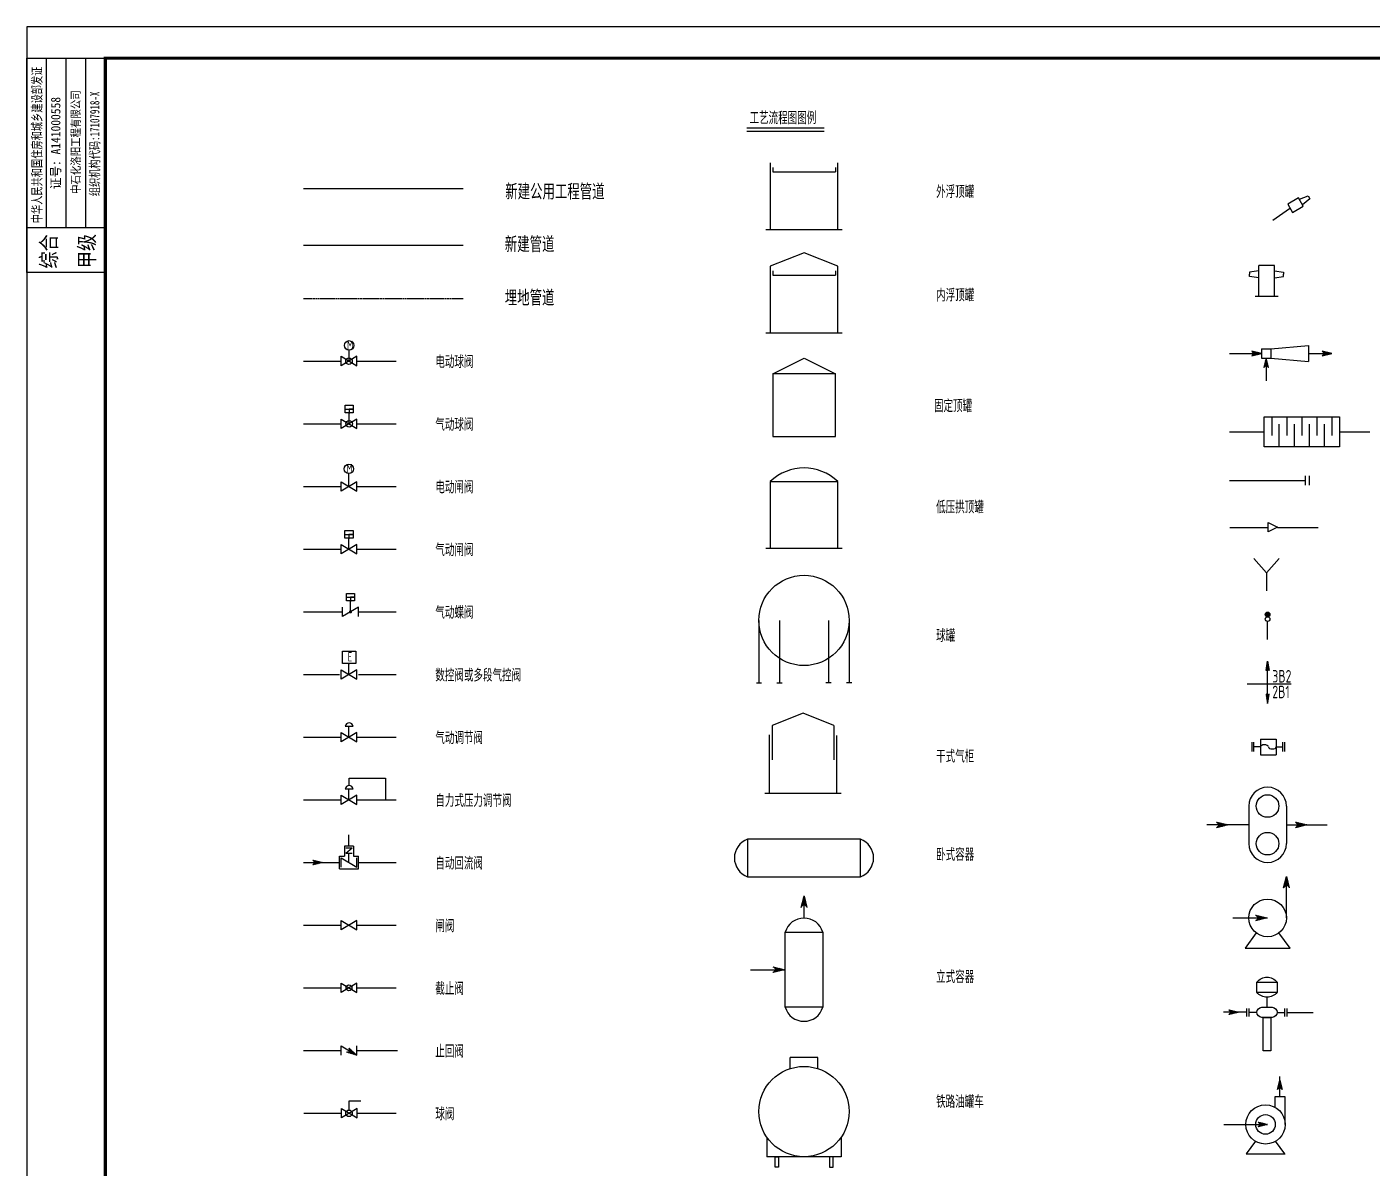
# Model space of a CAD drawing. Extents: x 24843 to 27502, y -10108 to -7552.
# Drawn here: x 24843 to 25272.1, y -8226.8 to -7862.6 of the extents above; entities that cross this region are included whole.
import ezdxf

# ---------------------------------------------------------------- set-up
doc = ezdxf.new("R2010")
doc.units = 0
for name, pattern in [('CONTINOUS', [0]), ('DASHED', [0.75, 0.5, -0.25]), ('HIDDEN', [0.375, 0.25, -0.125])]:
    doc.linetypes.add(name, pattern=pattern)
doc.layers.get('0').update_dxf_attribs({"linetype": 'CONTINUOUS'})
doc.layers.add('$DDT_AUDIT_GENERATED_(5E54)', color=3, linetype='CONTINUOUS', lineweight=25)
doc.layers.add('泄压阀', color=3, linetype='CONTINUOUS', lineweight=25)
for name, color, linetype in [('1', 7, 'CONTINUOUS'), ('2-FAT-LINE', 6, 'CONTINUOUS'), ('ASHADE', 7, 'CONTINUOUS'), ('GREEN', 7, 'CONTINUOUS'), ('INST', 4, 'CONTINUOUS'), ('LAYER3', 3, 'CONTINUOUS'), ('MARK', 3, 'CONTINUOUS'), ('MIN', 6, 'CONTINUOUS'), ('Proc', 6, 'CONTINUOUS'), ('流程', 7, 'CONTINUOUS')]:
    doc.layers.add(name, color=color, linetype=linetype)
doc.styles.add('CORPORATION', font='simhei.ttf')
doc.styles.add('HZ', font='ascii', dxfattribs={"width": 0.65, "bigfont": 'hztxt'})
doc.styles.add('LYTXT', font='ascii.shx', dxfattribs={"width": 0.8, "height": 4, "bigfont": 'LYTXT.shx'})

# ---------------------------------------------------------------- blocks, each defined once
blk = doc.blocks.new('*X53')
at = {"color": 0, "linetype": 'Continuous'}
for p, q in [((62.27, 55.73), (62.28, 55.74)), ((62.39, 54.28), (62.34, 54.34)), ((62.36, 55.64), (62.42, 55.71)), ((63.52, 54.57), (62.37, 55.72)), ((62.53, 54.32), (62.42, 54.42)), ((62.43, 54.29), (63.56, 55.42)), ((62.45, 55.55), (62.57, 55.67)), ((62.67, 54.36), (62.51, 54.51)), ((62.54, 55.46), (62.71, 55.64)), ((63.66, 54.6), (62.6, 55.66)), ((62.81, 54.39), (62.6, 54.6)), ((62.62, 55.38), (62.85, 55.6)), ((62.66, 54.35), (63.7, 55.39)), ((62.95, 54.43), (62.69, 54.69)), ((62.71, 55.29), (62.99, 55.57)), ((63.1, 54.46), (62.78, 54.78)), ((62.8, 55.2), (63.13, 55.53)), ((63.8, 54.64), (62.84, 55.6)), ((63.24, 54.5), (62.87, 54.87)), ((62.89, 55.11), (63.27, 55.49)), ((62.9, 54.41), (63.84, 55.35)), ((63.38, 54.53), (62.96, 54.96)), ((62.98, 55.02), (63.41, 55.46)), ((63.94, 54.67), (63.07, 55.54)), ((63.13, 54.47), (63.98, 55.32)), ((64.09, 54.71), (63.31, 55.49)), ((63.37, 54.53), (64.12, 55.28)), ((64.23, 54.74), (63.54, 55.43)), ((63.6, 54.59), (64.26, 55.25)), ((64.37, 54.78), (63.78, 55.37)), ((63.84, 54.65), (64.4, 55.21)), ((64.51, 54.81), (64.02, 55.31)), ((64.08, 54.71), (64.55, 55.18)), ((64.65, 54.85), (64.25, 55.25)), ((64.31, 54.77), (64.69, 55.14)), ((64.79, 54.89), (64.49, 55.19)), ((64.55, 54.82), (64.83, 55.11)), ((64.93, 54.92), (64.72, 55.13)), ((64.78, 54.88), (64.97, 55.07)), ((65.08, 54.96), (64.96, 55.07)), ((65.02, 54.94), (65.11, 55.03)), ((65.22, 54.99), (65.19, 55.01))]:
    blk.add_line(p, q, dxfattribs=at)
blk = doc.blocks.new('stk')
at = {"color": 3, "linetype": 'Continuous'}
for p, q in [((15, 10), (-15, 10)), ((-15, 10), (-15, 0)), ((15, 0), (15, 10)), ((-15, 0), (15, 0))]:
    blk.add_line(p, q, dxfattribs=at)
for centre, start, end in [((-13.18, 5), 110.016, 249.984), ((13.18, 5), 290.016, 69.984)]:
    blk.add_arc(centre, 5.32, start, end, dxfattribs=at)
blk = doc.blocks.new('static')
at = {"layer": 'GREEN', "color": 3, "linetype": 'Continuous'}
for p, q in [((1, 2), (1, -0.5)), ((3, 2), (3, -0.5)), ((5, 2), (5, -0.5)), ((7, 2), (7, -0.5)), ((9, 2), (9, -0.5)), ((2, -2), (2, 1)), ((4, -2), (4, 1)), ((6, -2), (6, 1)), ((8, -2), (8, 1))]:
    blk.add_line(p, q, dxfattribs=at)
blk.add_lwpolyline([(0, -2), (0, 2), (10, 2), (10, -2)], close=True, dxfattribs=at)
blk = doc.blocks.new('*X3')
at = {"color": 0, "linetype": 'Continuous'}
for p, q in [((62.27, 55.73), (62.28, 55.74)), ((62.39, 54.28), (62.34, 54.34)), ((62.36, 55.64), (62.42, 55.71)), ((63.52, 54.57), (62.37, 55.72)), ((62.53, 54.32), (62.42, 54.42)), ((62.43, 54.29), (63.56, 55.42)), ((62.45, 55.55), (62.57, 55.67)), ((62.67, 54.36), (62.51, 54.51)), ((62.54, 55.46), (62.71, 55.64)), ((63.66, 54.6), (62.6, 55.66)), ((62.81, 54.39), (62.6, 54.6)), ((62.62, 55.38), (62.85, 55.6)), ((62.66, 54.35), (63.7, 55.39)), ((62.95, 54.43), (62.69, 54.69)), ((62.71, 55.29), (62.99, 55.57)), ((63.1, 54.46), (62.78, 54.78)), ((62.8, 55.2), (63.13, 55.53)), ((63.8, 54.64), (62.84, 55.6)), ((63.24, 54.5), (62.87, 54.87)), ((62.89, 55.11), (63.27, 55.49)), ((62.9, 54.41), (63.84, 55.35)), ((63.38, 54.53), (62.96, 54.96)), ((62.98, 55.02), (63.41, 55.46)), ((63.94, 54.67), (63.07, 55.54)), ((63.13, 54.47), (63.98, 55.32)), ((64.09, 54.71), (63.31, 55.49)), ((63.37, 54.53), (64.12, 55.28)), ((64.23, 54.74), (63.54, 55.43)), ((63.6, 54.59), (64.26, 55.25)), ((64.37, 54.78), (63.78, 55.37)), ((63.84, 54.65), (64.4, 55.21)), ((64.51, 54.81), (64.02, 55.31)), ((64.08, 54.71), (64.55, 55.18)), ((64.65, 54.85), (64.25, 55.25)), ((64.31, 54.77), (64.69, 55.14)), ((64.79, 54.89), (64.49, 55.19)), ((64.55, 54.82), (64.83, 55.11)), ((64.93, 54.92), (64.72, 55.13)), ((64.78, 54.88), (64.97, 55.07)), ((65.08, 54.96), (64.96, 55.07)), ((65.02, 54.94), (65.11, 55.03)), ((65.22, 54.99), (65.19, 55.01))]:
    blk.add_line(p, q, dxfattribs=at)
blk = doc.blocks.new('SARROW')
at = {"layer": 'GREEN', "color": 3, "linetype": 'Continuous'}
for p, q in [((-0.75, 0.75), (2.25, 0)), ((0, 0), (-0.75, 0.75)), ((2.25, 0), (-0.75, -0.75)), ((-0.75, -0.75), (0, 0))]:
    blk.add_line(p, q, dxfattribs=at)
blk.add_blockref('*X3', (-63, -55), dxfattribs=at)
blk = doc.blocks.new('b-cl')
at = {"layer": 'GREEN', "color": 3, "linetype": 'Continuous'}
for p, q in [((0, 5), (0, -5)), ((10, 5), (10, -5))]:
    blk.add_line(p, q, dxfattribs=at)
for centre in [(5, 5), (5, -5)]:
    blk.add_circle(centre, 3, dxfattribs=at)
for centre, start, end in [((5, 5), 0, 180), ((5, -5), 180, 0)]:
    blk.add_arc(centre, 5, start, end, dxfattribs=at)
blk = doc.blocks.new('*X50')
at = {"color": 0, "linetype": 'Continuous'}
for p, q in [((49.06, 70.26), (49.02, 70.3)), ((49.82, 70.39), (49.04, 71.17)), ((49.04, 70.26), (49.89, 71.1)), ((49.05, 71.15), (49.13, 71.23)), ((49.22, 70.29), (49.08, 70.42)), ((49.11, 71.03), (49.28, 71.2)), ((49.14, 70.53), (49.74, 71.13)), ((49.37, 70.31), (49.14, 70.54)), ((49.97, 70.41), (49.16, 71.22)), ((49.17, 70.91), (49.43, 71.18)), ((49.52, 70.34), (49.2, 70.65)), ((49.67, 70.36), (49.22, 70.81)), ((49.23, 70.79), (49.59, 71.15)), ((49.26, 70.29), (50.04, 71.08)), ((50.12, 70.44), (49.37, 71.19)), ((49.47, 70.33), (50.19, 71.05)), ((50.28, 70.46), (49.59, 71.15)), ((49.68, 70.36), (50.34, 71.03)), ((50.43, 70.49), (49.8, 71.12)), ((49.89, 70.4), (50.49, 71)), ((50.58, 70.51), (50.01, 71.08)), ((50.1, 70.43), (50.65, 70.98)), ((50.73, 70.54), (50.22, 71.05)), ((50.32, 70.47), (50.8, 70.95)), ((50.88, 70.56), (50.43, 71.01)), ((50.53, 70.5), (50.95, 70.93)), ((51.03, 70.59), (50.65, 70.98)), ((50.74, 70.54), (51.1, 70.9)), ((51.18, 70.61), (50.86, 70.94)), ((50.95, 70.58), (51.25, 70.87)), ((51.34, 70.64), (51.07, 70.9)), ((51.17, 70.61), (51.4, 70.85)), ((51.49, 70.66), (51.28, 70.87)), ((51.38, 70.65), (51.56, 70.82)), ((51.64, 70.69), (51.5, 70.83)), ((51.59, 70.68), (51.71, 70.8)), ((51.79, 70.72), (51.71, 70.8)), ((51.8, 70.72), (51.86, 70.77)), ((51.94, 70.74), (51.92, 70.76))]:
    blk.add_line(p, q, dxfattribs=at)
blk = doc.blocks.new('SARROW2')
at = {"layer": 'GREEN', "color": 3, "linetype": 'Continuous'}
for p, q in [((-0.25, 0.5), (2.75, 0)), ((0, 0), (-0.25, 0.5)), ((2.75, 0), (-0.25, -0.5)), ((-0.25, -0.5), (0, 0))]:
    blk.add_line(p, q, dxfattribs=at)
blk.add_blockref('*X50', (-49.25, -70.75), dxfattribs=at)
blk = doc.blocks.new('A$C1F426D14')
at = {"color": 3}
blk.add_line((0.75, 0.5), (13.25, 0.5), dxfattribs=at)
at = {"color": 2, "xscale": -1}
blk.add_blockref('SARROW2', (2.75, 0.5), dxfattribs=at)
at = {"color": 2}
blk.add_blockref('SARROW2', (10.75, 0.5), dxfattribs=at)
blk = doc.blocks.new('CHANGD0')
at = {"layer": 'GREEN', "color": 3, "linetype": 'Continuous'}
for p, q in [((0, -1.5), (0, 1.5)), ((0, 1.5), (3, 0)), ((3, 0), (0, -1.5))]:
    blk.add_line(p, q, dxfattribs=at)
blk = doc.blocks.new('CTRLVA')
at = {"layer": 'GREEN', "color": 3, "linetype": 'Continuous'}
for p, q in [((5, 1.5), (0, -1.5)), ((0, 1.5), (5, -1.5)), ((0, -1.5), (0, 1.5)), ((1.3, 3.5), (3.8, 3.5)), ((2.5, 0), (2.5, 3.5)), ((5, -1.5), (5, 1.5))]:
    blk.add_line(p, q, dxfattribs=at)
blk.add_arc((2.55, 3.31), 1.26, 8.8062, 171.1938, dxfattribs=at)
blk = doc.blocks.new('cvalve')
at = {"layer": 'GREEN', "color": 3, "linetype": 'Continuous'}
for p, q in [((1.2, 4.7), (3.8, 4.7)), ((2.5, 4.7), (2.5, 3.3)), ((3.8, 4.7), (2.5, 4.7)), ((0, -1.5), (0, 1.5)), ((0, 1.5), (5, -1.5)), ((5, 1.5), (0, -1.5)), ((2.5, 0), (2.5, 3.5)), ((5, -1.5), (5, 1.5))]:
    blk.add_line(p, q, dxfattribs=at)
blk.add_lwpolyline([(1.2, 3.5), (1.2, 5.9), (3.8, 5.9), (3.8, 3.5)], close=True, dxfattribs=at)
blk = doc.blocks.new('SVALVE')
at = {"layer": 'GREEN', "color": 3, "linetype": 'Continuous'}
for p, q in [((0, 1.5), (5, -1.5)), ((0, -1.5), (0, 1.5)), ((5, -1.5), (5, 1.5))]:
    blk.add_line(p, q, dxfattribs=at)
blk = doc.blocks.new('ctank')
at = {"layer": 'GREEN', "color": 3, "linetype": 'Continuous'}
for p, q in [((0, 34), (20, 44)), ((20, 44), (40, 34)), ((40, 34), (0, 34)), ((0, 34), (0, -6)), ((40, -6), (40, 34)), ((0, -6), (40, -6))]:
    blk.add_line(p, q, dxfattribs=at)

msp = doc.modelspace()

# ---------------------------------------------------------------- hatches: boundary and pattern name
at = {"layer": 'Proc'}
msp.add_hatch(color=3, dxfattribs=at).paths.add_polyline_path([(25239.51, -8050.09, -1), (25238.01, -8050.09, -1)])

# ---------------------------------------------------------------- linework, layer by layer
at = {"layer": '$DDT_AUDIT_GENERATED_(5E54)', "color": 3, "linetype": 'Continuous'}
for p, q in [((25236.51, -8089.87), (25236.51, -8094.87)), ((25236.51, -8089.87), (25241.51, -8089.87)), ((25241.51, -8089.87), (25241.51, -8094.87)), ((25236.51, -8094.87), (25241.51, -8094.87))]:
    msp.add_line(p, q, dxfattribs=at)
for p, q in [((24849.24, -7926.72), (24849.24, -7872.64)), ((24855.49, -7926.72), (24855.49, -7872.64)), ((24861.74, -7926.72), (24861.74, -7872.64)), ((24867.99, -7926.72), (24842.99, -7926.72)), ((24945.78, -8104.7), (24945.78, -8102.34)), ((24945.78, -8102.34), (24957.42, -8102.34)), ((24957.42, -8102.34), (24957.42, -8109.27))]:
    msp.add_line(p, q)
at = {"color": 3, "linetype": 'Continuous'}
for p, q in [((25080.08, -7906.01), (25080.08, -7927.25)), ((25080.93, -7907.45), (25080.93, -7908.89)), ((25100.89, -7907.45), (25100.89, -7908.89)), ((25101.68, -7927.25), (25101.68, -7906.01)), ((25080.93, -7908.89), (25100.89, -7908.89)), ((25078.72, -7927.25), (25103.04, -7927.25)), ((25090.88, -7934.69), (25080.08, -7939.01)), ((25101.68, -7939.01), (25090.88, -7934.69)), ((25080.08, -7939.01), (25080.08, -7960.25)), ((25080.93, -7940.45), (25080.93, -7941.89)), ((25080.93, -7941.89), (25100.89, -7941.89)), ((25100.89, -7940.45), (25100.89, -7941.89)), ((25101.68, -7960.25), (25101.68, -7939.01)), ((25078.72, -7960.25), (25103.04, -7960.25)), ((25080.08, -8007.7), (25080.08, -8028.94)), ((25080.08, -8007.7), (25101.68, -8007.7)), ((25101.68, -8028.94), (25101.68, -8007.7)), ((25078.72, -8028.94), (25103.04, -8028.94)), ((25076.48, -8052.03), (25076.48, -8071.96)), ((25083.03, -8052.03), (25083.03, -8071.96)), ((25098.74, -8052.03), (25098.74, -8071.96)), ((25105.28, -8052.03), (25105.28, -8071.96)), ((25075.68, -8071.95), (25077.37, -8071.95)), ((25082.22, -8071.95), (25083.91, -8071.95)), ((25099.55, -8071.95), (25097.86, -8071.95)), ((25106.09, -8071.95), (25104.4, -8071.95)), ((25246.26, -8072.34), (25232.26, -8072.34)), ((25090.58, -8081.57), (25080.72, -8085.52)), ((25100.43, -8085.52), (25090.58, -8081.57)), ((25079.78, -8088.57), (25079.78, -8107.13)), ((25080.72, -8085.52), (25080.72, -8096.52)), ((25100.43, -8085.52), (25100.43, -8096.52)), ((25101.38, -8107.13), (25101.38, -8088.7)), ((25236.51, -8092.32), (25234.38, -8092.32)), ((25241.51, -8092.32), (25243.64, -8092.32)), ((25078.42, -8107.13), (25102.74, -8107.13)), ((24942.73, -8127.28), (24944.25, -8127.28)), ((24944.25, -8124.07), (24944.25, -8127.28)), ((24947.2, -8124.07), (24944.25, -8124.07)), ((24944.75, -8126.25), (24946.7, -8124.57)), ((24944.75, -8124.57), (24946.7, -8124.57)), ((24944.75, -8126.25), (24946.7, -8126.25)), ((24945.73, -8129.28), (24945.73, -8126.25)), ((24947.2, -8124.07), (24947.2, -8127.28)), ((24947.2, -8127.28), (24948.73, -8127.28)), ((24948.73, -8131.28), (24948.73, -8127.28)), ((24942.73, -8131.28), (24948.73, -8131.28)), ((25235.16, -8151.75), (25231.56, -8156.55)), ((25245.96, -8156.55), (25242.36, -8151.75)), ((25231.56, -8156.55), (25245.96, -8156.55))]:
    msp.add_line(p, q, dxfattribs=at)
at = {"color": 2}
msp.add_line((25240.41, -7924.34), (25245.76, -7920.63), dxfattribs=at)
at = {"color": 6}
msp.add_line((24931.25, -7932.25), (24982.16, -7932.25), dxfattribs=at)
at = {"color": 3}
for p, q in [((25235.97, -7940.46), (25233.03, -7940.85)), ((25233.03, -7940.85), (25233.03, -7941.56)), ((25233.03, -7942.27), (25233.03, -7941.56)), ((25235.97, -7942.67), (25233.03, -7942.27)), ((25240.94, -7938.79), (25235.97, -7938.79)), ((25235.97, -7948.68), (25235.97, -7938.79)), ((25240.94, -7948.68), (25240.94, -7938.79)), ((25240.94, -7940.46), (25243.88, -7940.85)), ((25240.94, -7942.67), (25243.88, -7942.27)), ((25243.88, -7940.85), (25243.88, -7941.56)), ((25243.88, -7942.27), (25243.88, -7941.56)), ((25242.18, -7948.68), (25234.82, -7948.68))]:
    msp.add_line(p, q, dxfattribs=at)
at = {"color": 1, "linetype": 'Continuous'}
for p, q in [((24931.25, -7969.25), (24943.25, -7969.25)), ((24948.25, -7969.25), (24960.75, -7969.25)), ((24931.27, -7989.27), (24943.27, -7989.27)), ((24948.27, -7989.27), (24960.77, -7989.27)), ((25226.62, -7991.85), (25237.7, -7991.85)), ((25261.7, -7991.85), (25271.35, -7991.85)), ((24931.23, -8009.26), (24943.23, -8009.26)), ((24948.23, -8009.26), (24960.73, -8009.26)), ((25226.62, -8007.34), (25250.89, -8007.34)), ((25226.76, -8022.34), (25238.76, -8022.34)), ((25241.89, -8022.34), (25254.94, -8022.34)), ((24931.23, -8029.27), (24943.23, -8029.27)), ((24948.23, -8029.27), (24960.73, -8029.27)), ((24931.23, -8049.24), (24943.71, -8049.24)), ((24948.71, -8049.24), (24960.73, -8049.24)), ((24931.23, -8069.27), (24942.71, -8069.27)), ((24948.71, -8069.27), (24960.73, -8069.27)), ((24931.23, -8089.26), (24943.23, -8089.26)), ((24931.23, -8089.26), (24943.23, -8089.26)), ((24948.23, -8089.26), (24960.73, -8089.26)), ((24931.23, -8109.27), (24943.23, -8109.27)), ((24931.23, -8109.27), (24943.23, -8109.27)), ((24948.23, -8109.27), (24960.73, -8109.27)), ((25232.76, -8117.25), (25219.42, -8117.25)), ((25244.76, -8117.25), (25257.76, -8117.25)), ((24945.73, -8124.07), (24945.73, -8120.43)), ((24931.23, -8129.28), (24942.73, -8129.28)), ((24931.23, -8129.28), (24942.73, -8129.28)), ((24948.73, -8129.28), (24960.73, -8129.28)), ((24931.23, -8149.27), (24943.23, -8149.27)), ((24948.23, -8149.27), (24960.73, -8149.27)), ((24931.23, -8169.27), (24943.23, -8169.27)), ((24948.23, -8169.27), (24960.73, -8169.27)), ((24931.21, -8189.27), (24943.21, -8189.27)), ((24948.21, -8189.27), (24961.21, -8189.27)), ((25242.67, -8203.97), (25242.67, -8197.58)), ((24931.33, -8209.27), (24943.33, -8209.27)), ((24948.33, -8209.27), (24960.83, -8209.27)), ((25224.84, -8212.84), (25237.84, -8212.84))]:
    msp.add_line(p, q, dxfattribs=at)
for points in [[(24842.99, -8456.64), (25683.99, -8456.64), (25683.99, -7862.64), (24842.99, -7862.64)], [(24867.99, -7941.02), (24842.99, -7941.02), (24842.99, -7872.64), (24867.99, -7872.64)]]:
    msp.add_lwpolyline(points, close=True)
at = {"const_width": 1}
msp.add_lwpolyline([(24867.99, -8446.64), (25673.99, -8446.64), (25673.99, -7872.64), (24867.99, -7872.64)], close=True, dxfattribs=at)
msp.add_lwpolyline([(24867.99, -8446.64), (25673.99, -8446.64), (25673.99, -7872.64), (24867.99, -7872.64)], close=True, dxfattribs=at)
msp.add_lwpolyline([(24867.99, -8446.64), (25673.99, -8446.64), (25673.99, -7872.64), (24867.99, -7872.64)], close=True, dxfattribs=at)
at = {"color": 1, "const_width": 0.5}
msp.add_lwpolyline([(24946.21, -8049.55, 1), (24946.21, -8049.05, 1)], format="xyb", close=True, dxfattribs=at)
at = {"color": 3, "linetype": 'Continuous'}
msp.add_circle((25238.76, -8146.95), 6, dxfattribs=at)
msp.add_arc((25090.88, -8019.04), 15.66, 46.3972, 133.6028, dxfattribs=at)
at = {"color": 1}
for centre, major_axis in [((25237.76, -8092.37), (-1.25, 0)), ((25240.26, -8092.37), (1.25, 0))]:
    msp.add_ellipse(centre, major_axis=major_axis, ratio=0.530866, start_param=3.141593, end_param=6.283185, dxfattribs=at)
at = {"layer": 'ASHADE', "color": 3, "linetype": 'CONTINOUS'}
for p, q in [((25248.89, -7917.65), (25251.74, -7916.58)), ((25251.74, -7916.58), (25252.24, -7917.45)), ((25248.64, -7917.22), (25245.17, -7919.22)), ((25245.17, -7919.22), (25246.67, -7921.81)), ((25246.67, -7921.81), (25250.14, -7919.81)), ((25250.14, -7919.81), (25248.64, -7917.22)), ((25252.24, -7917.45), (25249.89, -7919.38))]:
    msp.add_line(p, q, dxfattribs=at)
at = {"layer": 'GREEN', "color": 3, "linetype": 'Continuous'}
for p, q in [((24943.25, -7967.75), (24948.25, -7970.75)), ((24948.25, -7967.75), (24943.25, -7970.75)), ((24943.25, -7970.75), (24943.25, -7967.75)), ((24945.75, -7969.25), (24945.75, -7965.75)), ((24948.25, -7970.75), (24948.25, -7967.75)), ((24945.73, -8009.26), (24945.71, -8005.16)), ((25250.89, -8008.84), (25250.89, -8005.84)), ((25252.09, -8008.84), (25252.09, -8005.84)), ((24948.23, -8007.76), (24943.23, -8010.76)), ((24943.23, -8007.76), (24948.23, -8010.76)), ((24943.23, -8010.76), (24943.23, -8007.76)), ((24948.23, -8010.76), (24948.23, -8007.76)), ((24943.23, -8030.77), (24943.23, -8027.77)), ((24943.23, -8027.77), (24948.23, -8030.77)), ((24948.23, -8027.77), (24943.23, -8030.77)), ((24944.43, -8024.57), (24947.03, -8024.57)), ((24945.73, -8024.57), (24945.73, -8025.97)), ((24947.03, -8024.57), (24945.73, -8024.57)), ((24945.73, -8029.27), (24945.73, -8025.77)), ((24948.23, -8030.77), (24948.23, -8027.77)), ((25238.41, -8036.79), (25234.35, -8032.29)), ((25238.41, -8036.79), (25242.47, -8032.29)), ((25238.41, -8036.79), (25238.41, -8042.53)), ((24944.91, -8044.6), (24947.51, -8044.6)), ((24946.21, -8044.6), (24946.21, -8046)), ((24947.51, -8044.6), (24946.21, -8044.6)), ((24946.21, -8049.3), (24946.21, -8045.8)), ((25238.76, -8058.09), (25238.76, -8052.34)), ((24945.73, -8069.27), (24945.73, -8065.77)), ((24945.73, -8065.77), (24945.73, -8065.97)), ((24943.23, -8070.77), (24943.23, -8067.77)), ((24943.23, -8067.77), (24948.23, -8070.77)), ((24948.23, -8067.77), (24943.23, -8070.77)), ((24948.23, -8070.77), (24948.23, -8067.77)), ((24942.73, -8131.28), (24942.73, -8127.28)), ((24943.23, -8127.78), (24948.23, -8130.78)), ((24943.23, -8130.78), (24943.23, -8127.78)), ((24948.23, -8130.78), (24948.23, -8127.78)), ((25243.88, -8137.35), (25244.78, -8133.75)), ((25244.78, -8133.75), (25245.68, -8137.35)), ((25089.98, -8143.61), (25090.88, -8140.01)), ((25090.88, -8140.01), (25091.78, -8143.61)), ((24948.23, -8147.77), (24943.23, -8150.77)), ((24943.23, -8147.77), (24948.23, -8150.77)), ((24943.23, -8150.77), (24943.23, -8147.77)), ((24948.23, -8150.77), (24948.23, -8147.77)), ((25234.86, -8146.05), (25238.46, -8146.95)), ((25238.46, -8146.95), (25234.86, -8147.85)), ((25080.98, -8162.57), (25084.58, -8163.47)), ((25084.58, -8163.47), (25080.98, -8164.37)), ((24943.23, -8167.77), (24948.23, -8170.77)), ((24948.23, -8167.77), (24943.23, -8170.77)), ((24943.23, -8170.77), (24943.23, -8167.77)), ((24948.23, -8170.77), (24948.23, -8167.77)), ((25232.18, -8178.35), (25232.18, -8175.81)), ((25232.93, -8178.35), (25232.93, -8175.81)), ((25244.21, -8178.35), (25244.21, -8175.81)), ((25244.96, -8178.35), (25244.96, -8175.81)), ((25241.21, -8207.47), (25241.21, -8203.97)), ((25241.21, -8203.97), (25244.21, -8203.97)), ((25244.21, -8203.97), (25244.21, -8212.84)), ((24943.33, -8207.77), (24948.33, -8210.77)), ((24948.33, -8207.77), (24943.33, -8210.77)), ((24943.33, -8210.77), (24943.33, -8207.77)), ((24948.33, -8210.77), (24948.33, -8207.77)), ((25234.92, -8218.23), (25231.95, -8222.22)), ((25244.23, -8222.22), (25241.26, -8218.23)), ((25231.95, -8222.22), (25244.34, -8222.22))]:
    msp.add_line(p, q, dxfattribs=at)
for points in [[(24944.43, -8025.77), (24944.43, -8023.37), (24947.03, -8023.37), (24947.03, -8025.77)], [(24944.91, -8045.8), (24944.91, -8043.4), (24947.51, -8043.4), (24947.51, -8045.8)], [(24943.71, -8065.76), (24943.71, -8061.85), (24947.95, -8061.85), (24947.95, -8065.76)], [(25084.88, -8175.47), (25084.88, -8151.47), (25096.88, -8151.47), (25096.88, -8175.47)]]:
    msp.add_lwpolyline(points, close=True, dxfattribs=at)
for centre, radius in [((24945.75, -7964.25), 1.5), ((24945.71, -8003.66), 1.5), ((25090.88, -8052.03), 14.4), ((25238.76, -8050.09), 0.75), ((25238.76, -8051.59), 0.75), ((25238.09, -8212.84), 6.25), ((25238.09, -8212.84), 3.12)]:
    msp.add_circle(centre, radius, dxfattribs=at)
for centre, start, end in [((25090.88, -8153.27), 16.6992, 163.3008), ((25090.88, -8173.67), 196.6992, 343.3008)]:
    msp.add_arc(centre, 6.26, start, end, dxfattribs=at)
at = {"layer": 'INST', "color": 2, "linetype": 'DASHED', "ltscale": 0.5}
msp.add_line((24931.25, -7949.27), (24982.16, -7949.27), dxfattribs=at)
at = {"layer": 'INST', "color": 1}
for p, q in [((25226.62, -7966.85), (25236.78, -7966.85)), ((25238.3, -7968.35), (25238.3, -7975.62)), ((25251.78, -7966.85), (25259.2, -7966.85))]:
    msp.add_line(p, q, dxfattribs=at)
at = {"layer": 'INST', "color": 3}
for p, q in [((25236.78, -7965.35), (25236.78, -7968.35)), ((25236.78, -7965.35), (25239.82, -7965.35)), ((25236.78, -7968.35), (25239.82, -7968.35)), ((25239.78, -7965.35), (25251.78, -7964.35)), ((25239.78, -7965.35), (25239.78, -7968.35)), ((25239.78, -7968.35), (25251.78, -7969.35)), ((25251.78, -7964.35), (25251.78, -7969.35)), ((25095.28, -8191.51), (25086.48, -8191.51)), ((25086.48, -8195.02), (25086.48, -8191.51)), ((25095.28, -8195.02), (25095.28, -8191.51)), ((25079.03, -8216.9), (25079.03, -8223.13)), ((25102.74, -8216.9), (25102.74, -8223.13)), ((25102.74, -8223.13), (25079.03, -8223.13)), ((25081.64, -8226.43), (25081.64, -8223.13)), ((25081.64, -8223.13), (25082.71, -8223.13)), ((25082.71, -8223.13), (25082.71, -8225.92)), ((25082.71, -8225.92), (25082.71, -8226.43)), ((25099.06, -8223.13), (25099.06, -8225.92)), ((25100.13, -8223.13), (25099.06, -8223.13)), ((25099.06, -8225.92), (25099.06, -8226.43)), ((25100.13, -8226.43), (25100.13, -8223.13)), ((25082.71, -8226.43), (25081.64, -8226.43)), ((25099.06, -8226.43), (25100.13, -8226.43))]:
    msp.add_line(p, q, dxfattribs=at)
at = {"layer": 'INST'}
for p, q in [((24948.71, -8047.74), (24943.71, -8050.74)), ((24943.71, -8050.74), (24943.71, -8047.74)), ((24948.71, -8050.74), (24948.71, -8047.74))]:
    msp.add_line(p, q, dxfattribs=at)
at = {"layer": 'INST', "color": 3}
msp.add_circle((25090.88, -8208.73), 14.4, dxfattribs=at)
at = {"layer": 'LAYER3'}
for p, q in [((25072.61, -7894.86), (25097.26, -7894.86)), ((25072.61, -7895.86), (25097.26, -7895.86))]:
    msp.add_line(p, q, dxfattribs=at)
at = {"layer": 'MARK', "color": 3}
msp.add_lwpolyline([(25237.36, -8189.36), (25237.36, -8178.68), (25239.78, -8178.68), (25239.78, -8189.36), (25237.36, -8189.36)], dxfattribs=at)
at = {"layer": 'MIN', "color": 1}
msp.add_line((24931.25, -7914.21), (24982.16, -7914.21), dxfattribs=at)
at = {"layer": 'Proc', "color": 3}
for p, q in [((25235.35, -8167.45), (25241.79, -8167.45)), ((25235.35, -8170.67), (25241.79, -8170.67)), ((25238.57, -8175.46), (25238.57, -8172.28)), ((25235.35, -8177.08), (25232.93, -8177.08)), ((25241.79, -8177.08), (25244.21, -8177.08)), ((24945.83, -8208.25), (24945.83, -8205.35)), ((24945.83, -8205.35), (24949.51, -8205.35))]:
    msp.add_line(p, q, dxfattribs=at)
at = {"layer": 'Proc', "color": 1}
for p, q in [((25232.18, -8177.05), (25224.71, -8177.05)), ((25244.96, -8177.09), (25253.29, -8177.09))]:
    msp.add_line(p, q, dxfattribs=at)
at = {"layer": 'Proc', "color": 3}
for points in [[(25235.35, -8170.67), (25235.35, -8167.45, -0.5), (25241.79, -8167.45), (25241.79, -8170.67, -0.5), (25235.35, -8170.67, -0.333333)], [(25236.96, -8175.46), (25240.18, -8175.46, -1), (25240.18, -8178.68), (25236.96, -8178.68, -1), (25236.96, -8175.46), (25240.18, -8175.46)]]:
    msp.add_lwpolyline(points, format="xyb", dxfattribs=at)
for centre, radius in [((24945.73, -7969.28), 1.05), ((24945.75, -7989.3), 1.05), ((24945.73, -8169.27), 0.942), ((24945.73, -8209.3), 1.05)]:
    msp.add_circle(centre, radius, dxfattribs=at)
at = {"layer": '泄压阀', "color": 3, "lineweight": 25}
for p, q in [((25233.82, -8093.82), (25233.82, -8090.82)), ((25234.38, -8093.82), (25234.38, -8090.82)), ((25243.64, -8093.82), (25243.64, -8090.82)), ((25244.21, -8093.82), (25244.21, -8090.82))]:
    msp.add_line(p, q, dxfattribs=at)
at = {"layer": '流程', "color": 1, "linetype": 'Continuous'}
for p, q in [((25244.76, -8146.88), (25244.76, -8133.77)), ((25090.88, -8147), (25090.88, -8140.01)), ((25227.72, -8146.95), (25238.76, -8146.95)), ((25073.84, -8163.47), (25084.88, -8163.47))]:
    msp.add_line(p, q, dxfattribs=at)

# ---------------------------------------------------------------- block references
at = {"color": 3, "linetype": 'Continuous', "xscale": 2.399999999994179, "yscale": 2.399999999994179, "zscale": 2.399999999994179}
msp.add_blockref('static', (25237.7, -7991.85), dxfattribs=at)
at = {"color": 3}
msp.add_blockref('CHANGD0', (25238.91, -8022.25), dxfattribs=at)
at = {"color": 2, "rotation": 90}
msp.add_blockref('A$C1F426D14', (25239.26, -8078.54), dxfattribs=at)
at = {"color": 6, "linetype": 'Continuous', "xscale": 1.200000000011641, "yscale": 1.200000000011641, "zscale": 1.200000000011641}
msp.add_blockref('SARROW', (25248.56, -8117.25), dxfattribs=at)
at = {"color": 2, "linetype": 'Continuous'}
for p in [(24934.99, -8129.27), (25227.19, -8177.04)]:
    msp.add_blockref('SARROW', p, dxfattribs=at)
at = {"color": 6, "linetype": 'Continuous'}
msp.add_blockref('SVALVE', (24943.21, -8189.27), dxfattribs=at)
at = {"color": 6, "linetype": 'Continuous', "rotation": 329.2766020613321}
msp.add_blockref('SARROW', (24946.06, -8189.49), dxfattribs=at)
at = {"color": 2, "linetype": 'Continuous', "rotation": 90}
msp.add_blockref('SARROW', (25242.67, -8200.93), dxfattribs=at)
at = {"layer": '1', "color": 6, "xscale": -1}
for p, rotation in [((25234.53, -7966.85), 180), ((25238.3, -7970.6), 270), ((25256.95, -7966.85), 180)]:
    msp.add_blockref('SARROW', p, dxfattribs=dict(at, rotation=rotation))
at = {"layer": '2-FAT-LINE'}
for name, p, xscale, yscale, zscale in [('ctank', (25080.88, -7990.38), 0.5, 0.5, 0.5), ('b-cl', (25232.76, -8117.25), 1.200000000011641, 1.200000000011641, 1.200000000011641), ('stk', (25090.88, -8133.8), 1.200000000011641, 1.200000000011641, 1.200000000011641)]:
    msp.add_blockref(name, p, dxfattribs=dict(at, xscale=xscale, yscale=yscale, zscale=zscale))
at = {"layer": 'GREEN', "color": 3, "linetype": 'Continuous', "xscale": 1.200000000011641, "yscale": 1.200000000011641, "zscale": 1.200000000011641, "rotation": 90}
for p in [(25310.77, -8212.09), (25156.87, -8218.27)]:
    msp.add_blockref('*X53', p, dxfattribs=at)
at = {"layer": 'GREEN', "color": 3, "linetype": 'Continuous', "xscale": 1.200000000011641, "yscale": 1.200000000011641, "zscale": 1.200000000011641}
for p in [(25160.16, -8212.95), (25006.28, -8229.47)]:
    msp.add_blockref('*X53', p, dxfattribs=at)
at = {"layer": 'INST', "color": 2, "linetype": 'Continuous', "xscale": 1.200000000011641, "yscale": 1.200000000011641, "zscale": 1.200000000011641}
msp.add_blockref('SARROW', (25223.39, -8117.25), dxfattribs=at)
at = {"layer": 'Proc', "color": 0}
msp.add_blockref('cvalve', (24943.27, -7989.27), dxfattribs=at)
at = {"layer": 'Proc'}
for name, p in [('CTRLVA', (24943.23, -8089.26)), ('CTRLVA', (24943.23, -8109.27)), ('SARROW', (25236.51, -8212.84))]:
    msp.add_blockref(name, p, dxfattribs=at)

# ---------------------------------------------------------------- texts
at = {"style": 'CORPORATION'}
for s, height, width, p in [('中华人民共和国住房和城乡建设部发证', 3, 0.7, (24847.67, -7925.29)), ('证号: A141000558', 3, 0.9, (24853.66, -7914.39)), ('中石化洛阳工程有限公司', 2.6842, 0.8, (24859.91, -7915.95)), ('组织机构代码:17107918-X', 3, 0.7, (24866.11, -7916.66)), ('综合', 5, 0.8, (24852.45, -7939.74)), ('甲级', 5, 0.8, (24864.57, -7939.61))]:
    msp.add_text(s, height=height, rotation=90, dxfattribs=dict(at, width=width)).set_placement(p)
at = {"style": 'LYTXT', "width": 0.8}
for s, height, p in [('工艺流程图图例', 4, (25073.5, -7893.69)), ('外浮顶罐', 4, (25133.02, -7917.25)), ('内浮顶罐', 4, (25133.02, -7950.25)), ('M', 3, (24945.08, -7965.73)), ('电动球阀', 4, (24973.27, -7971.5)), ('固定顶罐', 4, (25132.34, -7985.58)), ('气动球阀', 4, (24973.27, -7991.52)), ('M', 3, (24944.9, -8005.06)), ('电动闸阀', 4, (24973.27, -8011.5)), ('低压拱顶罐', 4, (25133.02, -8017.86)), ('气动闸阀', 4, (24973.27, -8031.52)), ('气动蝶阀', 4, (24973.27, -8051.49)), ('球罐', 4, (25133.02, -8058.88)), ('E', 3, (24945.25, -8065.12)), ('数控阀或多段气控阀', 4, (24973.27, -8071.52)), ('3B2', 4, (25240.26, -8071.84)), ('2B1', 4, (25240.26, -8076.84)), ('气动调节阀', 4, (24973.27, -8091.51)), ('干式气柜', 4, (25133.02, -8097.39)), ('自力式压力调节阀', 4, (24973.27, -8111.52)), ('自动回流阀', 4, (24973.27, -8131.53)), ('卧式容器', 4, (25133.02, -8128.74)), ('闸阀', 4, (24973.27, -8151.52)), ('立式容器', 4, (25133.02, -8167.75)), ('截止阀', 4, (24973.27, -8171.52)), ('止回阀', 4, (24973.27, -8191.52)), ('铁路油罐车', 4, (25133.02, -8207.6)), ('球阀', 4, (24973.27, -8211.52))]:
    msp.add_text(s, height=height, dxfattribs=at).set_placement(p)
at = {"color": 3, "linetype": 'HIDDEN', "style": 'HZ', "width": 0.8}
for s, p in [('新建公用工程管道', (24995.58, -7917.74)), ('新建管道', (24995.44, -7934.54)), ('埋地管道', (24995.43, -7951.61))]:
    msp.add_text(s, height=4.95, dxfattribs=at).set_placement(p)

doc.saveas('drawing.dxf')
